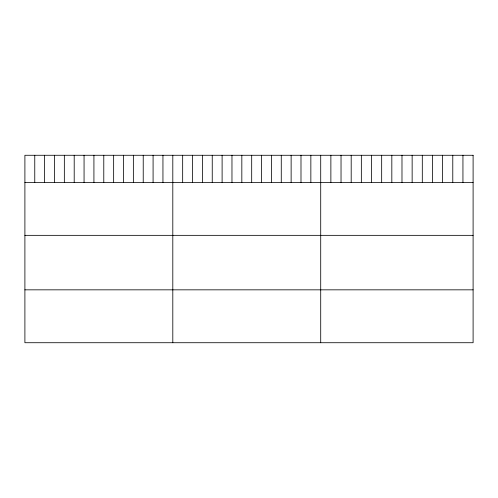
<?xml version="1.0" encoding="UTF-8"?>
<svg xmlns="http://www.w3.org/2000/svg" width="498" height="498" viewBox="0 0 498 498"><rect width="100%" height="100%" fill="white"/><g stroke="black" fill="none" stroke-linecap="round" stroke-linejoin="round"><path stroke-width="0.75" d="M24.9 182.449L473.1 182.449M24.9 235.342L473.1 235.342M24.9 289.836L473.1 289.836M462.941 155.276L462.941 182.449M452.782 155.276L452.782 182.449M442.622 155.276L442.622 182.449M432.463 155.276L432.463 182.449M422.304 155.276L422.304 182.449M412.145 155.276L412.145 182.449M401.986 155.276L401.986 182.449M391.826 155.276L391.826 182.449M381.667 155.276L381.667 182.449M371.508 155.276L371.508 182.449M361.349 155.276L361.349 182.449M351.19 155.276L351.19 182.449M341.03 155.276L341.03 182.449M330.871 155.276L330.871 182.449M320.712 155.276L320.712 342.724M310.852 155.276L310.852 182.449M300.991 155.276L300.991 182.449M291.131 155.276L291.131 182.449M281.27 155.276L281.27 182.449M271.41 155.276L271.41 182.449M261.55 155.276L261.55 182.449M251.689 155.276L251.689 182.449M241.829 155.276L241.829 182.449M231.968 155.276L231.968 182.449M222.108 155.276L222.108 182.449M212.248 155.276L212.248 182.449M202.387 155.276L202.387 182.449M192.527 155.276L192.527 182.449M182.666 155.276L182.666 182.449M172.806 155.276L172.806 342.724M162.946 155.276L162.946 182.449M153.085 155.276L153.085 182.449M143.225 155.276L143.225 182.449M133.364 155.276L133.364 182.449M123.504 155.276L123.504 182.449M113.644 155.276L113.644 182.449M103.783 155.276L103.783 182.449M93.923 155.276L93.923 182.449M84.062 155.276L84.062 182.449M74.202 155.276L74.202 182.449M64.342 155.276L64.342 182.449M54.481 155.276L54.481 182.449M44.621 155.276L44.621 182.449M34.76 155.276L34.76 182.449M473.1 155.276L24.9 155.276L24.9 342.724L473.1 342.724L473.1 155.276"/></g></svg>
